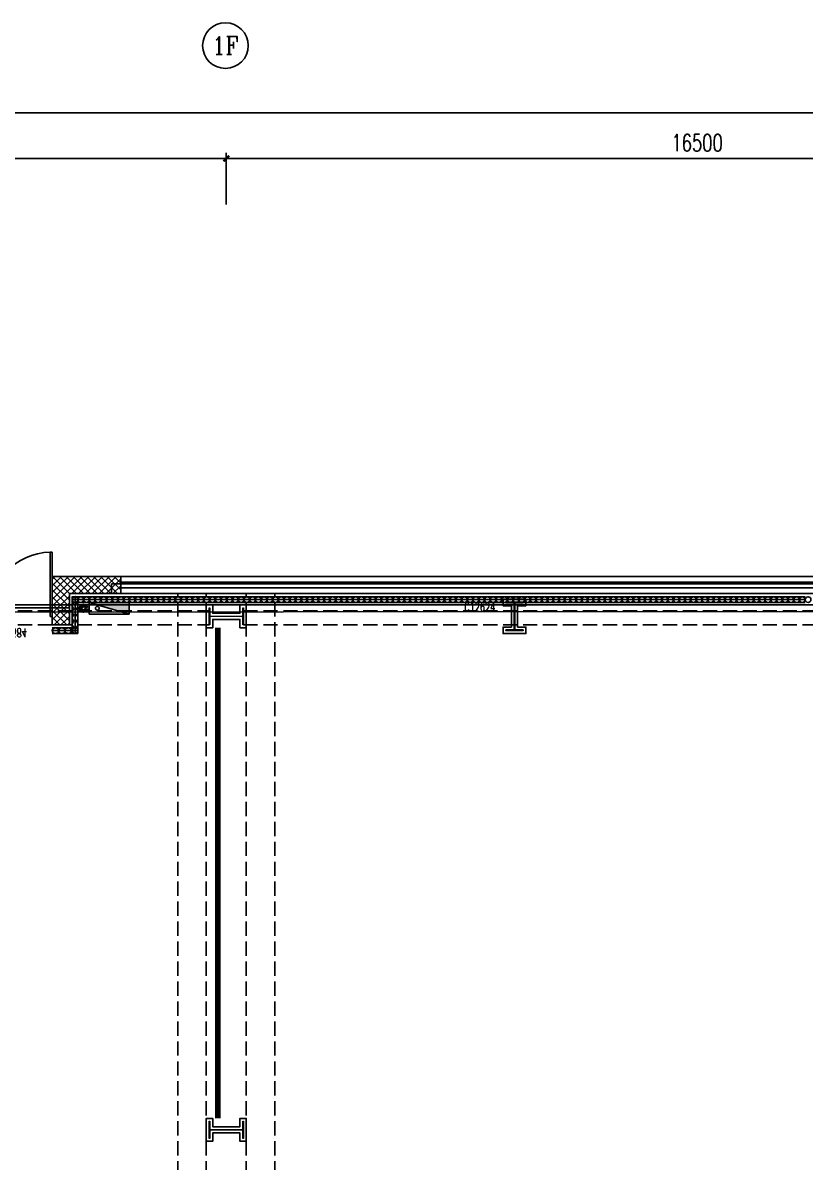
# Model space of a CAD drawing. Extents: x -474411 to 577939, y 0 to 1014176.
# Drawn here: x -214020 to -200309, y 822252 to 842226 of the extents above; entities that cross this region are included whole.
import ezdxf
from ezdxf.enums import TextEntityAlignment as Align

# ---------------------------------------------------------------- set-up
doc = ezdxf.new("R2010")
doc.units = 0
doc.header["$LTSCALE"] = 1000
doc.header["$MEASUREMENT"] = 0
for name, pattern in [('10平面$0$DASH', [0.35, 0.25, -0.1]), ('CENTER', [2, 1.25, -0.25, 0.25, -0.25]), ('DASH', [0.35, 0.25, -0.1])]:
    doc.linetypes.add(name, pattern=pattern)
doc.layers.get('Defpoints').update_dxf_attribs({"color": 210})
for name, color, linetype in [('10平面$0$WINDOW', 4, 'Continuous'), ('10平面$0$WINDOW_TEXT', 7, 'Continuous'), ('A-AXIS-D', 1, 'Continuous'), ('A-AXIS-DP', 126, 'Continuous'), ('A-HATCH-2', 251, 'Continuous'), ('A-SFCE', 30, 'Continuous'), ('A-WINDOW', 140, 'Continuous'), ('AS-WALL', 40, 'Continuous'), ('AS-结构边线层', 200, 'Continuous'), ('DIM_SYMB', 3, 'Continuous'), ('PUB_HATCH', 8, 'Continuous'), ('PUB_TEXT', 7, 'Continuous'), ('SB_ZF消火栓', 10, 'Continuous'), ('建-窗', 4, 'Continuous'), ('建-门窗编号', 7, 'Continuous'), ('照明-灯具', 3, 'Continuous')]:
    doc.layers.add(name, color=color, linetype=linetype)
for name, color, linetype, lineweight in [('LG-ZF消防', 1, 'Continuous', 60), ('S-col', 2, 'Continuous', 0), ('柱间支撑', 6, 'CENTER', 0)]:
    doc.layers.add(name, color=color, linetype=linetype, lineweight=lineweight)
doc.styles.add('10平面$0$_TCH_WINDOW', font='SIMPLEX', dxfattribs={"height": 3.5, "bigfont": 'GBCBIG'})
doc.styles.add('_TCH_AXIS', font='COMPLEX', dxfattribs={"bigfont": 'GBCBIG'})
doc.styles.add('_TCH_DIM_T3', font='SIMPLEX', dxfattribs={"width": 0.705882, "bigfont": 'GBCBIG'})
doc.styles.add('A-WIN-LABEL', font='SIMPLEX', dxfattribs={"bigfont": 'GBCBIG'})
doc.dimstyles.new('_TCH_ARCH&&100', dxfattribs={"dimtxt": 297.5, "dimasz": 100, "dimexe": 100, "dimexo": 100, "dimgap": 126.25, "dimtad": 1, "dimdec": 0, "dimzin": 0, "dimdsep": 46, "dimtxsty": '_TCH_DIM_T3', "dimblk": 'ARCHTICK', "dimcen": 0.09, "dimclrt": 7, "dimazin": 2, "dimtfac": 1, "dimtdec": 0, "dimtix": 1, "dimtmove": 2, "dimatfit": 3, "dimfxl": 0, "dimtolj": 1, "dimtzin": 0, "dimarcsym": 0})
pattern_1 = [(45, (60, 0), (-60.0001, 60.0001), []), (135, (60, 0), (-60.0001, -60.0001), [])]

# ---------------------------------------------------------------- blocks, each defined once
blk = doc.blocks.new('10平面$0$$DorLib2D$00000126')
at = {"color": 0, "linetype": 'Continuous'}
for p, q in [((-0.532, 0.5), (-0.532, 0.9)), ((0.532, 0.9), (0.532, 0.5))]:
    blk.add_line(p, q, dxfattribs=at)
at = {"color": 0, "linetype": '10平面$0$DASH'}
for p, q in [((-0.532, 0.9), (0.532, 0.9)), ((-0.532, 0.5), (0.532, 0.5))]:
    blk.add_line(p, q, dxfattribs=at)
blk = doc.blocks.new('DOOR2DLIB$SYSLIB$00000123')
at = {"color": 0}
for p, q in [((0.475, -0.001), (0.475, 0.752)), ((0.475, 0.752), (0.5, 0.752)), ((0.5, -0.001), (0.5, 0.752)), ((-0.5, 0), (-0.5, 0.252)), ((-0.475, 0.252), (-0.5, 0.252)), ((-0.475, 0), (-0.475, 0.252)), ((-0.475, 0), (-0.5, 0)), ((0.475, -0.001), (0.5, -0.001))]:
    blk.add_line(p, q, dxfattribs=at)
for centre, radius, start, end in [((0.505, -0.002), 0.755, 92.2493, 179.7238), ((-0.501, 0.003), 0.251, 359.7899, 84.0974)]:
    blk.add_arc(centre, radius, start, end, dxfattribs=at)
blk = doc.blocks.new('G$C325EBD4F')
at = {"layer": 'PUB_HATCH'}
h = blk.add_hatch(dxfattribs=at)
h.set_pattern_fill('多孔材料', color=8, scale=30, style=0)
h.set_pattern_definition(pattern_1)
h.paths.add_polyline_path([(3700, -50), (3700, 250), (3400, 250)])
h = blk.add_hatch(dxfattribs=at)
h.set_pattern_fill('多孔材料', color=8, scale=30, style=0)
h.set_pattern_definition(pattern_1)
h.paths.add_polyline_path([(3700, -50), (3400, 250), (3400, -300), (3700, -600)])
h = blk.add_hatch(dxfattribs=at)
h.set_pattern_fill('多孔材料', color=8, scale=30, style=0)
h.set_pattern_definition(pattern_1)
h.paths.add_polyline_path([(5500, 250), (5200, 250), (5200, -50)])
h = blk.add_hatch(dxfattribs=at)
h.set_pattern_fill('多孔材料', color=8, scale=30, style=0)
h.set_pattern_definition(pattern_1)
h.paths.add_polyline_path([(5500, 250), (5200, -50), (5200, -600), (5500, -300)])
h = blk.add_hatch(dxfattribs=at)
h.set_pattern_fill('多孔材料', color=8, scale=30, style=0)
h.set_pattern_definition(pattern_1)
h.paths.add_polyline_path([(3700, -600), (3400, -300), (2500, -300), (2500, -600)])
h = blk.add_hatch(dxfattribs=at)
h.set_pattern_fill('多孔材料', color=8, scale=30, style=0)
h.set_pattern_definition(pattern_1)
h.paths.add_polyline_path([(6400, -300), (5500, -300), (5200, -600), (6400, -600)])
at = {"layer": '10平面$0$WINDOW', "color": 8}
blk.add_line((5200, -50), (3700, -50), dxfattribs=at)
at = {"layer": 'AS-WALL', "color": 8}
for p, q in [((3700, 250), (3400, 250)), ((3400, 250), (3400, -300)), ((3700, -50), (3700, 250)), ((5500, 250), (5200, 250)), ((5200, 250), (5200, -50)), ((5500, 250), (5500, -300)), ((3700, -50), (3700, -600)), ((5200, -50), (5200, -600)), ((3400, -300), (2500, -300)), ((2500, -600), (2500, -300)), ((6400, -300), (5500, -300)), ((6400, -600), (6400, -300)), ((3700, -600), (2500, -600)), ((6400, -600), (5200, -600))]:
    blk.add_line(p, q, dxfattribs=at)
at = {"layer": '10平面$0$WINDOW', "color": 8}
ref = blk.add_blockref('DOOR2DLIB$SYSLIB$00000123', (4450, 100), dxfattribs=dict(at, xscale=-1500, yscale=1500, zscale=300, rotation=180.0000000000445))
ref.add_attrib('A', 'MLC1584', (4117, 313), dxfattribs={"layer": '10平面$0$WINDOW_TEXT', "ltscale": 500, "height": 148.8, "style": '10平面$0$_TCH_WINDOW', "width": 0.705882})
ref = blk.add_blockref('10平面$0$$DorLib2D$00000126', (0, -450), dxfattribs=dict(at, xscale=5000, yscale=-300, zscale=300, rotation=180.0000000000008))
ref.add_attrib('A', 'JLM5050', (-301, -594), dxfattribs={"layer": '10平面$0$WINDOW_TEXT', "ltscale": 500, "height": 148.8, "style": '10平面$0$_TCH_WINDOW', "width": 0.705882})
blk = doc.blocks.new('43243')
at = {"layer": 'AS-结构边线层', "color": 8}
blk.add_lwpolyline([(-182304, 832220), (-189244, 832220), (-189244, 832390), (-195964, 832390), (-195964, 832220), (-196704, 832220), (-196704, 831970), (-198804, 831970), (-198804, 832220), (-199544, 832220), (-199544, 832390), (-212464, 832390), (-212464, 832220), (-213204, 832220), (-213204, 831970), (-215304, 831970), (-215304, 832220), (-222244, 832220), (-222244, 832390), (-226664, 832390), (-226664, 832220), (-230898, 832220)], dxfattribs=at)
blk = doc.blocks.new('w4234324')
at = {"layer": 'A-AXIS-DP', "color": 8}
blk.add_lwpolyline([(-205254, 832070), (-205554, 832070), (-205554, 832058), (-205408, 832058), (-205408, 831582), (-205554, 831582), (-205554, 831570), (-205254, 831570), (-205254, 831582), (-205400, 831582), (-205400, 832058), (-205254, 832058), (-205254, 832070)], close=True, dxfattribs=at)
at = {"layer": 'A-HATCH-2', "color": 8}
for points in [[(-210804, 831620), (-210804, 832020), (-210692, 832020), (-210692, 831874), (-210216, 831874), (-210216, 832020), (-210104, 832020), (-210104, 831620), (-210216, 831620), (-210216, 831766), (-210692, 831766), (-210692, 831620)], [(-205204, 832120), (-205604, 832120), (-205604, 832008), (-205458, 832008), (-205458, 831632), (-205604, 831632), (-205604, 831520), (-205204, 831520), (-205204, 831632), (-205350, 831632), (-205350, 832008), (-205204, 832008)], [(-210804, 822620), (-210804, 823020), (-210692, 823020), (-210692, 822874), (-210216, 822874), (-210216, 823020), (-210104, 823020), (-210104, 822620), (-210216, 822620), (-210216, 822766), (-210692, 822766), (-210692, 822620)]]:
    blk.add_lwpolyline(points, close=True, dxfattribs=at)
at = {"layer": 'S-col', "color": 8}
for points in [[(-210754, 831670), (-210754, 831970), (-210742, 831970), (-210742, 831824), (-210166, 831824), (-210166, 831970), (-210154, 831970), (-210154, 831670), (-210166, 831670), (-210166, 831816), (-210742, 831816), (-210742, 831670)], [(-210754, 822670), (-210754, 822970), (-210742, 822970), (-210742, 822824), (-210166, 822824), (-210166, 822970), (-210154, 822970), (-210154, 822670), (-210166, 822670), (-210166, 822816), (-210742, 822816), (-210742, 822670)]]:
    blk.add_lwpolyline(points, close=True, dxfattribs=at)
blk = doc.blocks.new('34242343243')
at = {"color": 8}
for p, q in [((-213154, 832062), (-213154, 832170)), ((-213054, 832164), (-213154, 832164)), ((-213104, 832062), (-213104, 832170)), ((-213054, 832062), (-213054, 832170)), ((-212953, 832164), (-213054, 832164)), ((-212853, 832164), (-212953, 832164)), ((-212753, 832164), (-212853, 832164)), ((-212652, 832164), (-212753, 832164)), ((-212552, 832164), (-212652, 832164)), ((-212452, 832164), (-212552, 832164)), ((-212351, 832164), (-212452, 832164)), ((-212251, 832164), (-212351, 832164)), ((-212151, 832164), (-212251, 832164)), ((-212050, 832164), (-212151, 832164)), ((-211950, 832164), (-212050, 832164)), ((-211850, 832164), (-211950, 832164)), ((-211749, 832164), (-211850, 832164)), ((-211649, 832164), (-211749, 832164)), ((-211549, 832164), (-211649, 832164)), ((-211448, 832164), (-211549, 832164)), ((-211348, 832164), (-211448, 832164)), ((-211248, 832164), (-211348, 832164)), ((-211147, 832164), (-211248, 832164)), ((-211047, 832164), (-211147, 832164)), ((-210946, 832164), (-211047, 832164)), ((-210846, 832164), (-210946, 832164)), ((-210746, 832164), (-210846, 832164)), ((-210645, 832164), (-210746, 832164)), ((-210545, 832164), (-210645, 832164)), ((-210445, 832164), (-210545, 832164)), ((-210344, 832164), (-210445, 832164)), ((-210244, 832164), (-210344, 832164)), ((-210144, 832164), (-210244, 832164)), ((-210043, 832164), (-210144, 832164)), ((-209943, 832164), (-210043, 832164)), ((-209843, 832164), (-209943, 832164)), ((-209742, 832164), (-209843, 832164)), ((-209642, 832164), (-209742, 832164)), ((-209542, 832164), (-209642, 832164)), ((-209441, 832164), (-209542, 832164)), ((-209341, 832164), (-209441, 832164)), ((-209241, 832164), (-209341, 832164)), ((-209140, 832164), (-209241, 832164)), ((-209040, 832164), (-209140, 832164)), ((-208939, 832164), (-209040, 832164)), ((-208839, 832164), (-208939, 832164)), ((-208739, 832164), (-208839, 832164)), ((-208638, 832164), (-208739, 832164)), ((-208538, 832164), (-208638, 832164)), ((-208438, 832164), (-208538, 832164)), ((-208337, 832164), (-208438, 832164)), ((-208237, 832164), (-208337, 832164)), ((-208137, 832164), (-208237, 832164)), ((-208036, 832164), (-208137, 832164)), ((-207936, 832164), (-208036, 832164)), ((-207836, 832164), (-207936, 832164)), ((-207735, 832164), (-207836, 832164)), ((-207635, 832164), (-207735, 832164)), ((-207535, 832164), (-207635, 832164)), ((-207434, 832164), (-207535, 832164)), ((-207334, 832164), (-207434, 832164)), ((-207234, 832164), (-207334, 832164)), ((-207133, 832164), (-207234, 832164)), ((-207033, 832164), (-207133, 832164)), ((-206933, 832164), (-207033, 832164)), ((-206832, 832164), (-206933, 832164)), ((-206732, 832164), (-206832, 832164)), ((-206631, 832164), (-206732, 832164)), ((-206531, 832164), (-206631, 832164)), ((-206431, 832164), (-206531, 832164)), ((-206330, 832164), (-206431, 832164)), ((-206230, 832164), (-206330, 832164)), ((-206130, 832164), (-206230, 832164)), ((-206029, 832164), (-206130, 832164)), ((-205929, 832164), (-206029, 832164)), ((-205829, 832164), (-205929, 832164)), ((-205728, 832164), (-205829, 832164)), ((-205628, 832164), (-205728, 832164)), ((-205528, 832164), (-205628, 832164)), ((-205427, 832164), (-205528, 832164)), ((-205327, 832164), (-205427, 832164)), ((-205227, 832164), (-205327, 832164)), ((-205126, 832164), (-205227, 832164)), ((-205026, 832164), (-205126, 832164)), ((-204926, 832164), (-205026, 832164)), ((-204825, 832164), (-204926, 832164)), ((-204725, 832164), (-204825, 832164)), ((-204624, 832164), (-204725, 832164)), ((-204524, 832164), (-204624, 832164)), ((-204424, 832164), (-204524, 832164)), ((-204323, 832164), (-204424, 832164)), ((-204223, 832164), (-204323, 832164)), ((-204123, 832164), (-204223, 832164)), ((-204022, 832164), (-204123, 832164)), ((-203922, 832164), (-204022, 832164)), ((-203822, 832164), (-203922, 832164)), ((-203721, 832164), (-203822, 832164)), ((-203621, 832164), (-203721, 832164)), ((-203521, 832164), (-203621, 832164)), ((-203420, 832164), (-203521, 832164)), ((-203320, 832164), (-203420, 832164)), ((-203220, 832164), (-203320, 832164)), ((-203119, 832164), (-203220, 832164)), ((-203019, 832164), (-203119, 832164)), ((-202919, 832164), (-203019, 832164)), ((-202818, 832164), (-202919, 832164)), ((-202718, 832164), (-202818, 832164)), ((-202617, 832164), (-202718, 832164)), ((-202517, 832164), (-202617, 832164)), ((-202417, 832164), (-202517, 832164)), ((-202316, 832164), (-202417, 832164)), ((-202216, 832164), (-202316, 832164)), ((-202116, 832164), (-202216, 832164)), ((-202015, 832164), (-202116, 832164)), ((-201915, 832164), (-202015, 832164)), ((-201815, 832164), (-201915, 832164)), ((-201714, 832164), (-201815, 832164)), ((-201614, 832164), (-201714, 832164)), ((-201514, 832164), (-201614, 832164)), ((-201413, 832164), (-201514, 832164)), ((-201313, 832164), (-201413, 832164)), ((-201213, 832164), (-201313, 832164)), ((-201112, 832164), (-201213, 832164)), ((-201012, 832164), (-201112, 832164)), ((-200912, 832164), (-201012, 832164)), ((-200811, 832164), (-200912, 832164)), ((-200711, 832164), (-200811, 832164)), ((-200610, 832164), (-200711, 832164)), ((-200510, 832164), (-200610, 832164)), ((-200410, 832164), (-200510, 832164)), ((-200309, 832164), (-200410, 832164)), ((-213054, 832114), (-213154, 832114)), ((-213054, 832064), (-213154, 832064)), ((-213154, 831953), (-213154, 832062)), ((-213154, 831845), (-213154, 831953)), ((-213104, 831953), (-213104, 832062)), ((-213104, 831845), (-213104, 831953)), ((-212953, 832114), (-213054, 832114)), ((-212953, 832064), (-213054, 832064)), ((-213054, 831953), (-213054, 832062)), ((-213054, 831845), (-213054, 831953)), ((-212853, 832114), (-212953, 832114)), ((-212853, 832064), (-212953, 832064)), ((-212753, 832114), (-212853, 832114)), ((-212753, 832064), (-212853, 832064)), ((-212652, 832114), (-212753, 832114)), ((-212652, 832064), (-212753, 832064)), ((-212552, 832114), (-212652, 832114)), ((-212552, 832064), (-212652, 832064)), ((-212452, 832114), (-212552, 832114)), ((-212452, 832064), (-212552, 832064)), ((-212351, 832114), (-212452, 832114)), ((-212351, 832064), (-212452, 832064)), ((-212251, 832114), (-212351, 832114)), ((-212251, 832064), (-212351, 832064)), ((-212151, 832114), (-212251, 832114)), ((-212151, 832064), (-212251, 832064)), ((-212050, 832114), (-212151, 832114)), ((-212050, 832064), (-212151, 832064)), ((-211950, 832114), (-212050, 832114)), ((-211950, 832064), (-212050, 832064)), ((-211850, 832114), (-211950, 832114)), ((-211850, 832064), (-211950, 832064)), ((-211749, 832114), (-211850, 832114)), ((-211749, 832064), (-211850, 832064)), ((-211649, 832114), (-211749, 832114)), ((-211649, 832064), (-211749, 832064)), ((-211549, 832114), (-211649, 832114)), ((-211549, 832064), (-211649, 832064)), ((-211448, 832114), (-211549, 832114)), ((-211448, 832064), (-211549, 832064)), ((-211348, 832114), (-211448, 832114)), ((-211348, 832064), (-211448, 832064)), ((-211248, 832114), (-211348, 832114)), ((-211248, 832064), (-211348, 832064)), ((-211147, 832114), (-211248, 832114)), ((-211147, 832064), (-211248, 832064)), ((-211047, 832114), (-211147, 832114)), ((-211047, 832064), (-211147, 832064)), ((-210946, 832114), (-211047, 832114)), ((-210946, 832064), (-211047, 832064)), ((-210846, 832114), (-210946, 832114)), ((-210846, 832064), (-210946, 832064)), ((-210746, 832114), (-210846, 832114)), ((-210746, 832064), (-210846, 832064)), ((-210645, 832114), (-210746, 832114)), ((-210645, 832064), (-210746, 832064)), ((-210545, 832114), (-210645, 832114)), ((-210545, 832064), (-210645, 832064)), ((-210445, 832114), (-210545, 832114)), ((-210445, 832064), (-210545, 832064)), ((-210344, 832114), (-210445, 832114)), ((-210344, 832064), (-210445, 832064)), ((-210244, 832114), (-210344, 832114)), ((-210244, 832064), (-210344, 832064)), ((-210144, 832114), (-210244, 832114)), ((-210144, 832064), (-210244, 832064)), ((-210043, 832114), (-210144, 832114)), ((-210043, 832064), (-210144, 832064)), ((-209943, 832114), (-210043, 832114)), ((-209943, 832064), (-210043, 832064)), ((-209843, 832114), (-209943, 832114)), ((-209843, 832064), (-209943, 832064)), ((-209742, 832114), (-209843, 832114)), ((-209742, 832064), (-209843, 832064)), ((-209642, 832114), (-209742, 832114)), ((-209642, 832064), (-209742, 832064)), ((-209542, 832114), (-209642, 832114)), ((-209542, 832064), (-209642, 832064)), ((-209441, 832114), (-209542, 832114)), ((-209441, 832064), (-209542, 832064)), ((-209341, 832114), (-209441, 832114)), ((-209341, 832064), (-209441, 832064)), ((-209241, 832114), (-209341, 832114)), ((-209241, 832064), (-209341, 832064)), ((-209140, 832114), (-209241, 832114)), ((-209140, 832064), (-209241, 832064)), ((-209040, 832114), (-209140, 832114)), ((-209040, 832064), (-209140, 832064)), ((-208939, 832114), (-209040, 832114)), ((-208939, 832064), (-209040, 832064)), ((-208839, 832114), (-208939, 832114)), ((-208839, 832064), (-208939, 832064)), ((-208739, 832114), (-208839, 832114)), ((-208739, 832064), (-208839, 832064)), ((-208638, 832114), (-208739, 832114)), ((-208638, 832064), (-208739, 832064)), ((-208538, 832114), (-208638, 832114)), ((-208538, 832064), (-208638, 832064)), ((-208438, 832114), (-208538, 832114)), ((-208438, 832064), (-208538, 832064)), ((-208337, 832114), (-208438, 832114)), ((-208337, 832064), (-208438, 832064)), ((-208237, 832114), (-208337, 832114)), ((-208237, 832064), (-208337, 832064)), ((-208137, 832114), (-208237, 832114)), ((-208137, 832064), (-208237, 832064)), ((-208036, 832114), (-208137, 832114)), ((-208036, 832064), (-208137, 832064)), ((-207936, 832114), (-208036, 832114)), ((-207936, 832064), (-208036, 832064)), ((-207836, 832114), (-207936, 832114)), ((-207836, 832064), (-207936, 832064)), ((-207735, 832114), (-207836, 832114)), ((-207735, 832064), (-207836, 832064)), ((-207635, 832114), (-207735, 832114)), ((-207635, 832064), (-207735, 832064)), ((-207535, 832114), (-207635, 832114)), ((-207535, 832064), (-207635, 832064)), ((-207434, 832114), (-207535, 832114)), ((-207434, 832064), (-207535, 832064)), ((-207334, 832114), (-207434, 832114)), ((-207334, 832064), (-207434, 832064)), ((-207234, 832114), (-207334, 832114)), ((-207234, 832064), (-207334, 832064)), ((-207133, 832114), (-207234, 832114)), ((-207133, 832064), (-207234, 832064)), ((-207033, 832114), (-207133, 832114)), ((-207033, 832064), (-207133, 832064)), ((-206933, 832114), (-207033, 832114)), ((-206933, 832064), (-207033, 832064)), ((-206832, 832114), (-206933, 832114)), ((-206832, 832064), (-206933, 832064)), ((-206732, 832114), (-206832, 832114)), ((-206732, 832064), (-206832, 832064)), ((-206631, 832114), (-206732, 832114)), ((-206631, 832064), (-206732, 832064)), ((-206531, 832114), (-206631, 832114)), ((-206531, 832064), (-206631, 832064)), ((-206431, 832114), (-206531, 832114)), ((-206431, 832064), (-206531, 832064)), ((-206330, 832114), (-206431, 832114)), ((-206330, 832064), (-206431, 832064)), ((-206230, 832114), (-206330, 832114)), ((-206230, 832064), (-206330, 832064)), ((-206130, 832114), (-206230, 832114)), ((-206130, 832064), (-206230, 832064)), ((-206029, 832114), (-206130, 832114)), ((-206029, 832064), (-206130, 832064)), ((-205929, 832114), (-206029, 832114)), ((-205929, 832064), (-206029, 832064)), ((-205829, 832114), (-205929, 832114)), ((-205829, 832064), (-205929, 832064)), ((-205728, 832114), (-205829, 832114)), ((-205728, 832064), (-205829, 832064)), ((-205628, 832114), (-205728, 832114)), ((-205628, 832064), (-205728, 832064)), ((-205528, 832114), (-205628, 832114)), ((-205528, 832064), (-205628, 832064)), ((-205427, 832114), (-205528, 832114)), ((-205427, 832064), (-205528, 832064)), ((-205327, 832114), (-205427, 832114)), ((-205327, 832064), (-205427, 832064)), ((-205227, 832114), (-205327, 832114)), ((-205227, 832064), (-205327, 832064)), ((-205126, 832114), (-205227, 832114)), ((-205126, 832064), (-205227, 832064)), ((-205026, 832114), (-205126, 832114)), ((-205026, 832064), (-205126, 832064)), ((-204926, 832114), (-205026, 832114)), ((-204926, 832064), (-205026, 832064)), ((-204825, 832114), (-204926, 832114)), ((-204825, 832064), (-204926, 832064)), ((-204725, 832114), (-204825, 832114)), ((-204725, 832064), (-204825, 832064)), ((-204624, 832114), (-204725, 832114)), ((-204624, 832064), (-204725, 832064)), ((-204524, 832114), (-204624, 832114)), ((-204524, 832064), (-204624, 832064)), ((-204424, 832114), (-204524, 832114)), ((-204424, 832064), (-204524, 832064)), ((-204323, 832114), (-204424, 832114)), ((-204323, 832064), (-204424, 832064)), ((-204223, 832114), (-204323, 832114)), ((-204223, 832064), (-204323, 832064)), ((-204123, 832114), (-204223, 832114)), ((-204123, 832064), (-204223, 832064)), ((-204022, 832114), (-204123, 832114)), ((-204022, 832064), (-204123, 832064)), ((-203922, 832114), (-204022, 832114)), ((-203922, 832064), (-204022, 832064)), ((-203822, 832114), (-203922, 832114)), ((-203822, 832064), (-203922, 832064)), ((-203721, 832114), (-203822, 832114)), ((-203721, 832064), (-203822, 832064)), ((-203621, 832114), (-203721, 832114)), ((-203621, 832064), (-203721, 832064)), ((-203521, 832114), (-203621, 832114)), ((-203521, 832064), (-203621, 832064)), ((-203420, 832114), (-203521, 832114)), ((-203420, 832064), (-203521, 832064)), ((-203320, 832114), (-203420, 832114)), ((-203320, 832064), (-203420, 832064)), ((-203220, 832114), (-203320, 832114)), ((-203220, 832064), (-203320, 832064)), ((-203119, 832114), (-203220, 832114)), ((-203119, 832064), (-203220, 832064)), ((-203019, 832114), (-203119, 832114)), ((-203019, 832064), (-203119, 832064)), ((-202919, 832114), (-203019, 832114)), ((-202919, 832064), (-203019, 832064)), ((-202818, 832114), (-202919, 832114)), ((-202818, 832064), (-202919, 832064)), ((-202718, 832114), (-202818, 832114)), ((-202718, 832064), (-202818, 832064)), ((-202617, 832114), (-202718, 832114)), ((-202617, 832064), (-202718, 832064)), ((-202517, 832114), (-202617, 832114)), ((-202517, 832064), (-202617, 832064)), ((-202417, 832114), (-202517, 832114)), ((-202417, 832064), (-202517, 832064)), ((-202316, 832114), (-202417, 832114)), ((-202316, 832064), (-202417, 832064)), ((-202216, 832114), (-202316, 832114)), ((-202216, 832064), (-202316, 832064)), ((-202116, 832114), (-202216, 832114)), ((-202116, 832064), (-202216, 832064)), ((-202015, 832114), (-202116, 832114)), ((-202015, 832064), (-202116, 832064)), ((-201915, 832114), (-202015, 832114)), ((-201915, 832064), (-202015, 832064)), ((-201815, 832114), (-201915, 832114)), ((-201815, 832064), (-201915, 832064)), ((-201714, 832114), (-201815, 832114)), ((-201714, 832064), (-201815, 832064)), ((-201614, 832114), (-201714, 832114)), ((-201614, 832064), (-201714, 832064)), ((-201514, 832114), (-201614, 832114)), ((-201514, 832064), (-201614, 832064)), ((-201413, 832114), (-201514, 832114)), ((-201413, 832064), (-201514, 832064)), ((-201313, 832114), (-201413, 832114)), ((-201313, 832064), (-201413, 832064)), ((-201213, 832114), (-201313, 832114)), ((-201213, 832064), (-201313, 832064)), ((-201112, 832114), (-201213, 832114)), ((-201112, 832064), (-201213, 832064)), ((-201012, 832114), (-201112, 832114)), ((-201012, 832064), (-201112, 832064)), ((-200912, 832114), (-201012, 832114)), ((-200912, 832064), (-201012, 832064)), ((-200811, 832114), (-200912, 832114)), ((-200811, 832064), (-200912, 832064)), ((-200711, 832114), (-200811, 832114)), ((-200711, 832064), (-200811, 832064)), ((-200610, 832114), (-200711, 832114)), ((-200610, 832064), (-200711, 832064)), ((-200510, 832114), (-200610, 832114)), ((-200510, 832064), (-200610, 832064)), ((-200410, 832114), (-200510, 832114)), ((-200410, 832064), (-200510, 832064)), ((-200309, 832114), (-200410, 832114)), ((-200309, 832064), (-200410, 832064)), ((-213154, 831737), (-213154, 831845)), ((-213154, 831628), (-213154, 831737)), ((-213104, 831737), (-213104, 831845)), ((-213104, 831628), (-213104, 831737)), ((-213054, 831737), (-213054, 831845)), ((-213054, 831628), (-213054, 831737)), ((-213392, 831620), (-213504, 831620)), ((-213392, 831570), (-213504, 831570)), ((-213279, 831620), (-213392, 831620)), ((-213279, 831570), (-213392, 831570)), ((-213167, 831620), (-213279, 831620)), ((-213167, 831570), (-213279, 831570)), ((-213054, 831620), (-213167, 831620)), ((-213054, 831570), (-213167, 831570)), ((-213154, 831520), (-213154, 831628)), ((-213104, 831520), (-213104, 831628)), ((-213054, 831520), (-213054, 831628)), ((-213392, 831520), (-213504, 831520)), ((-213279, 831520), (-213392, 831520)), ((-213167, 831520), (-213279, 831520)), ((-213054, 831520), (-213167, 831520))]:
    blk.add_line(p, q, dxfattribs=at)
at = {"color": 8, "extrusion": (0, 0, -1)}
for centre, major_axis, ratio in [((-213104, 832116), (0, 54.2), 0.923077), ((-213104, 832114), (-50.2, 0), 0.996516), ((-213004, 832114), (-50.2, 0), 0.996516), ((-212903, 832114), (-50.2, 0), 0.996516), ((-212803, 832114), (-50.2, 0), 0.996516), ((-212703, 832114), (-50.2, 0), 0.996516), ((-212602, 832114), (-50.2, 0), 0.996516), ((-212502, 832114), (-50.2, 0), 0.996516), ((-212402, 832114), (-50.2, 0), 0.996516), ((-212301, 832114), (-50.2, 0), 0.996516), ((-212201, 832114), (-50.2, 0), 0.996516), ((-212101, 832114), (-50.2, 0), 0.996516), ((-212000, 832114), (-50.2, 0), 0.996516), ((-211900, 832114), (-50.2, 0), 0.996516), ((-211799, 832114), (-50.2, 0), 0.996516), ((-211699, 832114), (-50.2, 0), 0.996516), ((-211599, 832114), (-50.2, 0), 0.996516), ((-211498, 832114), (-50.2, 0), 0.996516), ((-211398, 832114), (-50.2, 0), 0.996516), ((-211298, 832114), (-50.2, 0), 0.996516), ((-211197, 832114), (-50.2, 0), 0.996516), ((-211097, 832114), (-50.2, 0), 0.996516), ((-210997, 832114), (-50.2, 0), 0.996516), ((-210896, 832114), (-50.2, 0), 0.996516), ((-210796, 832114), (-50.2, 0), 0.996516), ((-210696, 832114), (-50.2, 0), 0.996516), ((-210595, 832114), (-50.2, 0), 0.996516), ((-210495, 832114), (-50.2, 0), 0.996516), ((-210395, 832114), (-50.2, 0), 0.996516), ((-210294, 832114), (-50.2, 0), 0.996516), ((-210194, 832114), (-50.2, 0), 0.996516), ((-210094, 832114), (-50.2, 0), 0.996516), ((-209993, 832114), (-50.2, 0), 0.996516), ((-209893, 832114), (-50.2, 0), 0.996516), ((-209792, 832114), (-50.2, 0), 0.996516), ((-209692, 832114), (-50.2, 0), 0.996516), ((-209592, 832114), (-50.2, 0), 0.996516), ((-209491, 832114), (-50.2, 0), 0.996516), ((-209391, 832114), (-50.2, 0), 0.996516), ((-209291, 832114), (-50.2, 0), 0.996516), ((-209190, 832114), (-50.2, 0), 0.996516), ((-209090, 832114), (-50.2, 0), 0.996516), ((-208990, 832114), (-50.2, 0), 0.996516), ((-208889, 832114), (-50.2, 0), 0.996516), ((-208789, 832114), (-50.2, 0), 0.996516), ((-208689, 832114), (-50.2, 0), 0.996516), ((-208588, 832114), (-50.2, 0), 0.996516), ((-208488, 832114), (-50.2, 0), 0.996516), ((-208388, 832114), (-50.2, 0), 0.996516), ((-208287, 832114), (-50.2, 0), 0.996516), ((-208187, 832114), (-50.2, 0), 0.996516), ((-208087, 832114), (-50.2, 0), 0.996516), ((-207986, 832114), (-50.2, 0), 0.996516), ((-207886, 832114), (-50.2, 0), 0.996516), ((-207785, 832114), (-50.2, 0), 0.996516), ((-207685, 832114), (-50.2, 0), 0.996516), ((-207585, 832114), (-50.2, 0), 0.996516), ((-207484, 832114), (-50.2, 0), 0.996516), ((-207384, 832114), (-50.2, 0), 0.996516), ((-207284, 832114), (-50.2, 0), 0.996516), ((-207183, 832114), (-50.2, 0), 0.996516), ((-207083, 832114), (-50.2, 0), 0.996516), ((-206983, 832114), (-50.2, 0), 0.996516), ((-206882, 832114), (-50.2, 0), 0.996516), ((-206782, 832114), (-50.2, 0), 0.996516), ((-206682, 832114), (-50.2, 0), 0.996516), ((-206581, 832114), (-50.2, 0), 0.996516), ((-206481, 832114), (-50.2, 0), 0.996516), ((-206381, 832114), (-50.2, 0), 0.996516), ((-206280, 832114), (-50.2, 0), 0.996516), ((-206180, 832114), (-50.2, 0), 0.996516), ((-206080, 832114), (-50.2, 0), 0.996516), ((-205979, 832114), (-50.2, 0), 0.996516), ((-205879, 832114), (-50.2, 0), 0.996516), ((-205778, 832114), (-50.2, 0), 0.996516), ((-205678, 832114), (-50.2, 0), 0.996516), ((-205578, 832114), (-50.2, 0), 0.996516), ((-205477, 832114), (-50.2, 0), 0.996516), ((-205377, 832114), (-50.2, 0), 0.996516), ((-205277, 832114), (-50.2, 0), 0.996516), ((-205176, 832114), (-50.2, 0), 0.996516), ((-205076, 832114), (-50.2, 0), 0.996516), ((-204976, 832114), (-50.2, 0), 0.996516), ((-204875, 832114), (-50.2, 0), 0.996516), ((-204775, 832114), (-50.2, 0), 0.996516), ((-204675, 832114), (-50.2, 0), 0.996516), ((-204574, 832114), (-50.2, 0), 0.996516), ((-204474, 832114), (-50.2, 0), 0.996516), ((-204374, 832114), (-50.2, 0), 0.996516), ((-204273, 832114), (-50.2, 0), 0.996516), ((-204173, 832114), (-50.2, 0), 0.996516), ((-204073, 832114), (-50.2, 0), 0.996516), ((-203972, 832114), (-50.2, 0), 0.996516), ((-203872, 832114), (-50.2, 0), 0.996516), ((-203771, 832114), (-50.2, 0), 0.996516), ((-203671, 832114), (-50.2, 0), 0.996516), ((-203571, 832114), (-50.2, 0), 0.996516), ((-203470, 832114), (-50.2, 0), 0.996516), ((-203370, 832114), (-50.2, 0), 0.996516), ((-203270, 832114), (-50.2, 0), 0.996516), ((-203169, 832114), (-50.2, 0), 0.996516), ((-203069, 832114), (-50.2, 0), 0.996516), ((-202969, 832114), (-50.2, 0), 0.996516), ((-202868, 832114), (-50.2, 0), 0.996516), ((-202768, 832114), (-50.2, 0), 0.996516), ((-202668, 832114), (-50.2, 0), 0.996516), ((-202567, 832114), (-50.2, 0), 0.996516), ((-202467, 832114), (-50.2, 0), 0.996516), ((-202367, 832114), (-50.2, 0), 0.996516), ((-202266, 832114), (-50.2, 0), 0.996516), ((-202166, 832114), (-50.2, 0), 0.996516), ((-202066, 832114), (-50.2, 0), 0.996516), ((-201965, 832114), (-50.2, 0), 0.996516), ((-201865, 832114), (-50.2, 0), 0.996516), ((-201764, 832114), (-50.2, 0), 0.996516), ((-201664, 832114), (-50.2, 0), 0.996516), ((-201564, 832114), (-50.2, 0), 0.996516), ((-201463, 832114), (-50.2, 0), 0.996516), ((-201363, 832114), (-50.2, 0), 0.996516), ((-201263, 832114), (-50.2, 0), 0.996516), ((-201162, 832114), (-50.2, 0), 0.996516), ((-201062, 832114), (-50.2, 0), 0.996516), ((-200962, 832114), (-50.2, 0), 0.996516), ((-200861, 832114), (-50.2, 0), 0.996516), ((-200761, 832114), (-50.2, 0), 0.996516), ((-200661, 832114), (-50.2, 0), 0.996516), ((-200560, 832114), (-50.2, 0), 0.996516), ((-200460, 832114), (-50.2, 0), 0.996516), ((-200360, 832114), (-50.2, 0), 0.996516), ((-200259, 832114), (-50.2, 0), 0.996516), ((-213104, 832008), (0, 54.2), 0.923077), ((-213104, 831899), (0, 54.2), 0.923077), ((-213104, 831791), (0, 54.2), 0.923077), ((-213104, 831683), (0, 54.2), 0.923077), ((-213448, 831570), (-56.3, 0), 0.888889), ((-213335, 831570), (-56.3, 0), 0.888889), ((-213223, 831570), (-56.3, 0), 0.888889), ((-213110, 831570), (-56.3, 0), 0.888889), ((-213104, 831574), (0, 54.2), 0.923077)]:
    blk.add_ellipse(centre, major_axis=major_axis, ratio=ratio, dxfattribs=at)
blk = doc.blocks.new('234243242332')
at = {"layer": 'SB_ZF消火栓'}
blk.add_hatch(color=8, dxfattribs=at).paths.add_polyline_path([(-212854, 832062), (-212154, 832062), (-212154, 831862)])
at = {"layer": 'LG-ZF消防', "color": 8, "linetype": 'Continuous'}
blk.add_circle((-212954, 831962), 50, dxfattribs=at)
at = {"layer": 'SB_ZF消火栓', "color": 8}
for p, q in [((-212854, 831862), (-212854, 832062)), ((-212854, 832062), (-212154, 832062)), ((-212154, 831862), (-212854, 832062)), ((-212154, 831862), (-212154, 832062)), ((-212154, 831862), (-212854, 831862))]:
    blk.add_line(p, q, dxfattribs=at)
blk.add_circle((-212714, 831962), 32.5, dxfattribs=at)
blk = doc.blocks.new('WINDOW2DLIB$DYNSTYLE$00000005')
at = {"color": 0}
for points in [[(-0.5, 0.5), (-0.5, -0.5)], [(-0.5, 0.5), (0.5, 0.5)], [(0.5, -0.5), (0.5, 0.5)], [(0.5, 0.1667), (-0.5, 0.1667)], [(0.5, -0.1667), (-0.5, -0.1667)], [(-0.5, -0.5), (0.5, -0.5)]]:
    blk.add_lwpolyline(points, dxfattribs=at)
blk = doc.blocks.new('_ArchTick')
at = {"color": 0, "linetype": 'ByBlock', "const_width": 0.4}
blk.add_lwpolyline([(-0.5, -0.5), (0.5, 0.5)], dxfattribs=at)
blk = doc.blocks.new('*D497')
at = {"layer": 'A-AXIS-D', "color": 0, "lineweight": -2}
for p, q in [((-226954, 839040), (-226954, 839947)), ((-210454, 839040), (-210454, 839947)), ((-226954, 839847), (-210454, 839847))]:
    blk.add_line(p, q, dxfattribs=at)
at = {"layer": 'Defpoints', "color": 0}
for p in [(-210454, 839847), (-226954, 838940), (-210454, 838940)]:
    blk.add_point(p, dxfattribs=at)
at = {"layer": 'A-AXIS-D', "color": 0, "lineweight": -2, "xscale": 100, "yscale": 100, "zscale": 100, "rotation": 180}
blk.add_blockref('_ArchTick', (-226954, 839847), dxfattribs=at)
at = {"layer": 'A-AXIS-D', "color": 0, "lineweight": -2, "xscale": 100, "yscale": 100, "zscale": 100}
blk.add_blockref('_ArchTick', (-210454, 839847), dxfattribs=at)
at = {"layer": 'A-AXIS-D', "color": 7, "insert": (-218704, 840122), "char_height": 297.5, "attachment_point": 5, "style": '_TCH_DIM_T3'}
blk.add_mtext('\\A1;16500', dxfattribs=at)
blk = doc.blocks.new('*D498')
at = {"layer": 'A-AXIS-D', "color": 0, "lineweight": -2}
for p, q in [((-210454, 839040), (-210454, 839947)), ((-193954, 839040), (-193954, 839947)), ((-210454, 839847), (-193954, 839847))]:
    blk.add_line(p, q, dxfattribs=at)
at = {"layer": 'Defpoints', "color": 0}
for p in [(-193954, 839847), (-210454, 838940), (-193954, 838940)]:
    blk.add_point(p, dxfattribs=at)
at = {"layer": 'A-AXIS-D', "color": 0, "lineweight": -2, "xscale": 100, "yscale": 100, "zscale": 100, "rotation": 180}
blk.add_blockref('_ArchTick', (-210454, 839847), dxfattribs=at)
at = {"layer": 'A-AXIS-D', "color": 0, "lineweight": -2, "xscale": 100, "yscale": 100, "zscale": 100}
blk.add_blockref('_ArchTick', (-193954, 839847), dxfattribs=at)
at = {"layer": 'A-AXIS-D', "color": 7, "insert": (-202204, 840122), "char_height": 297.5, "attachment_point": 5, "style": '_TCH_DIM_T3'}
blk.add_mtext('\\A1;16500', dxfattribs=at)
blk = doc.blocks.new('*D623')
at = {"layer": 'A-AXIS-D', "color": 0, "lineweight": -2}
for p, q in [((-254554, 839140), (-254554, 840747)), ((-128054, 839140), (-128054, 840747)), ((-254554, 840647), (-128054, 840647))]:
    blk.add_line(p, q, dxfattribs=at)
at = {"layer": 'Defpoints', "color": 0}
for p in [(-128054, 840647), (-254554, 839040), (-128054, 839040)]:
    blk.add_point(p, dxfattribs=at)
at = {"layer": 'A-AXIS-D', "color": 0, "lineweight": -2, "xscale": 100, "yscale": 100, "zscale": 100, "rotation": 180}
blk.add_blockref('_ArchTick', (-254554, 840647), dxfattribs=at)
at = {"layer": 'A-AXIS-D', "color": 0, "lineweight": -2, "xscale": 100, "yscale": 100, "zscale": 100}
blk.add_blockref('_ArchTick', (-128054, 840647), dxfattribs=at)
at = {"layer": 'A-AXIS-D', "color": 7, "insert": (-191304, 840922), "char_height": 297.5, "attachment_point": 5, "style": '_TCH_DIM_T3'}
blk.add_mtext('\\A1;126500', dxfattribs=at)

msp = doc.modelspace()

# ---------------------------------------------------------------- linework, layer by layer
at = {"layer": 'A-AXIS-D', "color": 8}
msp.add_circle((-210469.1, 841826.1), 400, dxfattribs=at)
at = {"layer": 'A-HATCH-2', "color": 8, "linetype": 'DASH'}
for p, q in [((-211304.2, 741520), (-211304.2, 832220)), ((-210804.2, 741520), (-210804.2, 832220)), ((-210104.2, 741520), (-210104.2, 832220)), ((-209604.2, 741520), (-209604.2, 832220))]:
    msp.add_line(p, q, dxfattribs=at)
at = {"layer": 'A-SFCE', "color": 8, "linetype": 'DASH'}
for p, q in [((-215508.2, 831920), (-210754.2, 831920)), ((-210154.2, 831920), (-199154.2, 831920)), ((-215508.2, 831670), (-210754.2, 831670)), ((-210154.2, 831670), (-199154.2, 831670))]:
    msp.add_line(p, q, dxfattribs=at)
at = {"layer": 'AS-WALL', "color": 8}
msp.add_line((-212304.2, 832520), (-212304.2, 832220), dxfattribs=at)
at = {"layer": '柱间支撑', "color": 8, "const_width": 100}
msp.add_lwpolyline([(-210604.2, 831620), (-210604.2, 823020)], dxfattribs=at)
at = {"layer": '照明-灯具', "color": 6, "ltscale": 500}
for points in [[(-141914.9, 769766.8), (-144700.9, 769766.8), (-144700.9, 832020), (-230961.5, 832024.5)], [(-141914.9, 769712.9), (-144804.2, 769712.9), (-144804.2, 831920), (-231004, 831893.5)]]:
    msp.add_lwpolyline(points, dxfattribs=at)

# ---------------------------------------------------------------- block references
at = {"layer": 'A-WINDOW', "color": 8}
for name in ['43243', 'w4234324']:
    msp.add_blockref(name, (0, 0), dxfattribs=at)
at = {"layer": 'AS-WALL', "color": 8, "xscale": -1, "rotation": 180}
msp.add_blockref('G$C325EBD4F', (-218704.2, 831920), dxfattribs=at)
at = {"layer": 'DIM_SYMB', "color": 8}
msp.add_blockref('34242343243', (0, 0), dxfattribs=at)
at = {"layer": 'SB_ZF消火栓', "color": 8, "linetype": 'Continuous'}
msp.add_blockref('234243242332', (0, 0), dxfattribs=at)
at = {"layer": '建-窗', "color": 8}
ref = msp.add_blockref('WINDOW2DLIB$DYNSTYLE$00000005', (-206004.2, 832370), dxfattribs=dict(at, xscale=12600, yscale=-300, zscale=300, rotation=180.0000000001271))
ref.add_attrib('A', 'C12624', (-206284.2, 831910.6), dxfattribs={"layer": '建-门窗编号', "ltscale": 500, "height": 148.75, "style": 'A-WIN-LABEL', "width": 0.705882})

# ---------------------------------------------------------------- texts
at = {"layer": 'PUB_TEXT', "color": 8, "style": '_TCH_AXIS'}
msp.add_text('1F', height=314.07, dxfattribs=at).set_placement((-210700.9, 841669.1), (-210237.3, 841669.1), align=Align.FIT)

# ---------------------------------------------------------------- dimensions: what is measured, and where the dimension line sits
at = {"layer": 'A-AXIS-D', "color": 8}
for base, p1, p2, picture, middle in [((-128054.2, 840646.7), (-254554.2, 839040), (-128054.2, 839040), '*D623', (-191304.2, 840921.7)), ((-210454.2, 839846.7), (-226954.2, 838940), (-210454.2, 838940), '*D497', (-218704.2, 840121.7)), ((-193954.2, 839846.7), (-210454.2, 838940), (-193954.2, 838940), '*D498', (-202204.2, 840121.7))]:
    dim = msp.add_linear_dim(base=base, p1=p1, p2=p2, angle=0, dimstyle='_TCH_ARCH&&100', override={"dimgap": 0}, dxfattribs=at)
    dim.commit()
    dim.dimension.update_dxf_attribs({"geometry": picture, "text_midpoint": middle, "dimtype": 161})

doc.saveas('drawing.dxf')
